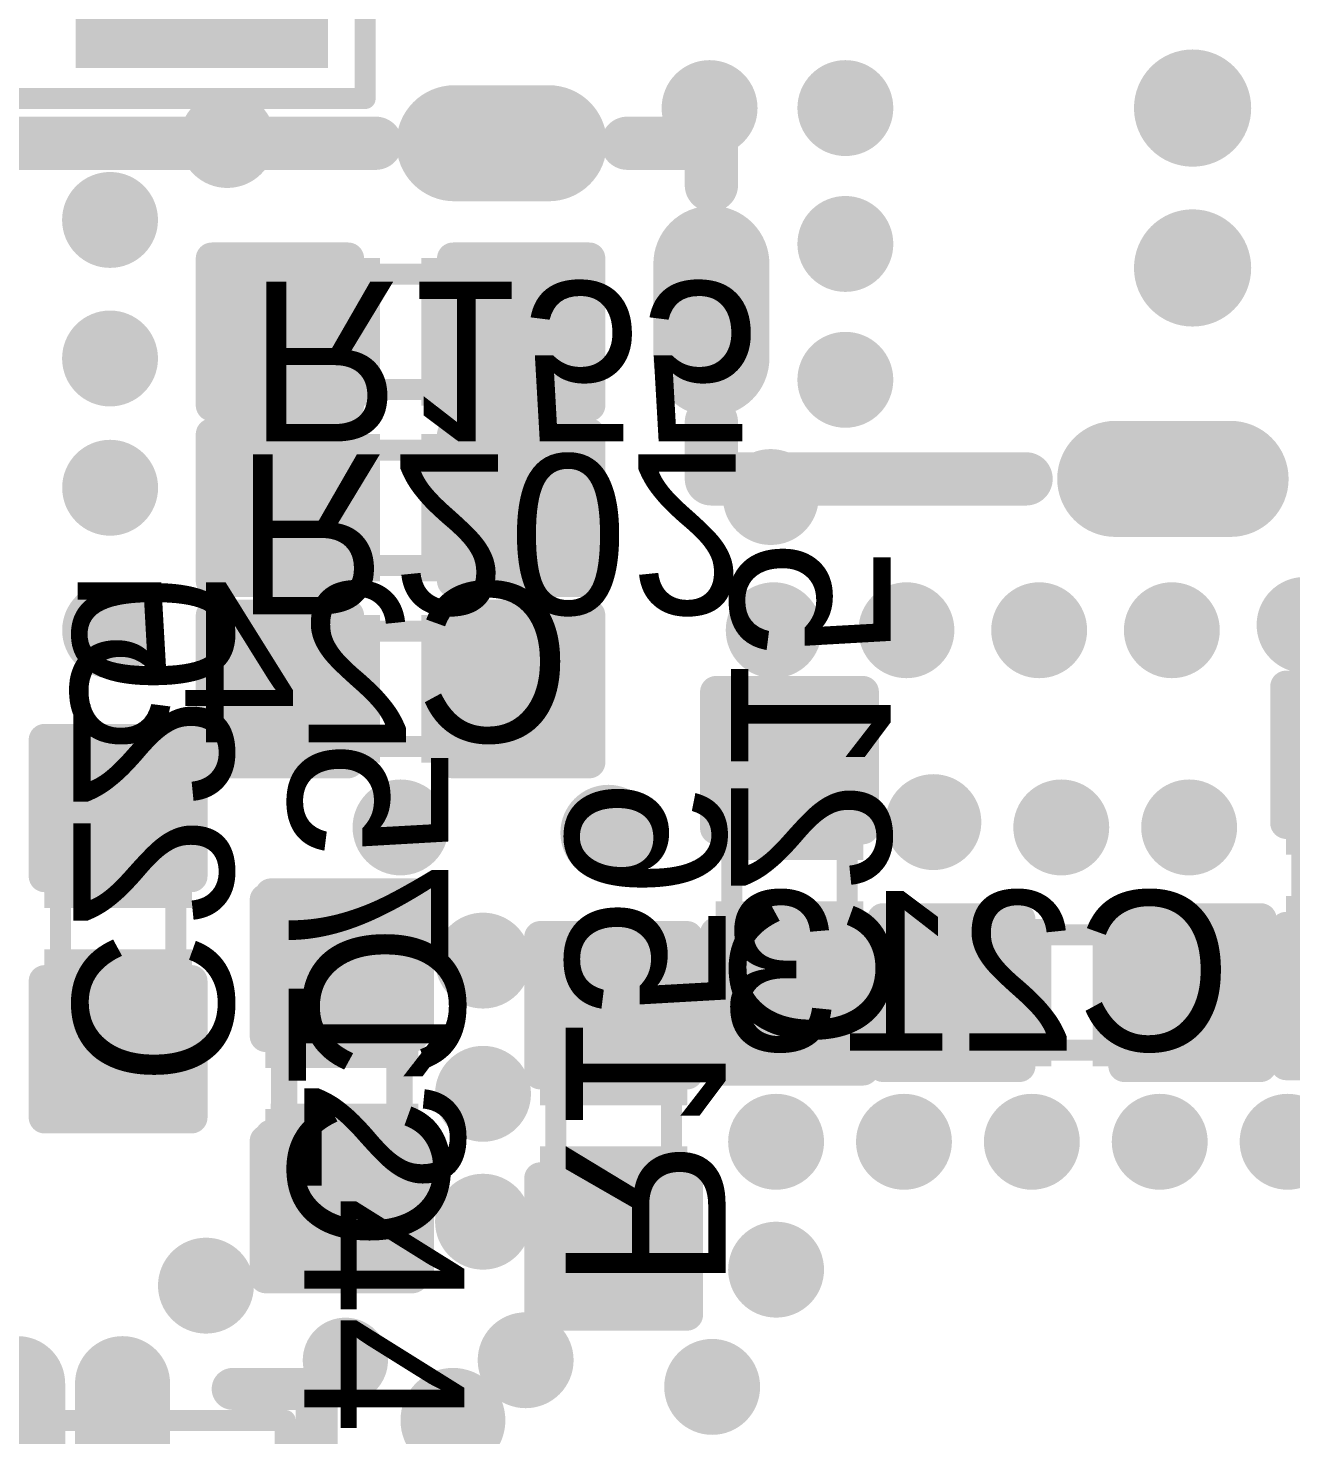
# Model space of a CAD drawing. Extents: x 722 to 1072, y 754 to 1061.
# Drawn here: x 802.51 to 808.53, y 1028.04 to 1034.75 of the extents above; entities that cross this region are included whole.
import ezdxf

# ---------------------------------------------------------------- set-up
doc = ezdxf.new("R2010")
doc.units = 0
doc.layers.get('0').update_dxf_attribs({"linetype": 'CONTINUOUS'})
for name, color, linetype in [('BOTTOMOVERLAY', 54, 'CONTINUOUS'), ('BOTTOMPASTE', 16, 'CONTINUOUS'), ('BOTTOMSOLDER', 6, 'CONTINUOUS'), ('MECHANICAL13', 56, 'CONTINUOUS'), ('MULTILAYER', 9, 'CONTINUOUS'), ('TOPOVERLAY', 2, 'CONTINUOUS'), ('TOPPASTE', 8, 'CONTINUOUS'), ('TOPSOLDER', 216, 'CONTINUOUS'), ('VIAHOLELAYER', 16, 'CONTINUOUS')]:
    doc.layers.add(name, color=color, linetype=linetype)

# ---------------------------------------------------------------- blocks, each defined once
blk = doc.blocks.new('C_0402_B_27')
at = {"layer": 'BOTTOMOVERLAY', "const_width": 0.1524}
for points in [[(-0.2501, 0.3501), (-0.9001, 0.3501)], [(-0.9001, 0.3501), (-0.9001, -0.3499)], [(0.8999, 0.3501), (0.2499, 0.3501)], [(0.8999, 0.3501), (0.8999, -0.3499)], [(-0.2501, -0.3499), (-0.9001, -0.3499)], [(0.8999, -0.3499), (0.2499, -0.3499)]]:
    blk.add_lwpolyline(points, dxfattribs=at)
at = {"layer": 'BOTTOMOVERLAY', "const_width": 0.0762}
for points in [[(-0.9382, 0.3501, 1), (-0.862, 0.3501, 1)], [(-0.9382, 0.3501, 1), (-0.862, 0.3501, 1)], [(-0.2882, 0.3501, 1), (-0.212, 0.3501, 1)], [(0.2118, 0.3501, 1), (0.288, 0.3501, 1)], [(0.8618, 0.3501, 1), (0.938, 0.3501, 1)], [(0.8618, 0.3501, 1), (0.938, 0.3501, 1)], [(-0.9382, -0.3499, 1), (-0.862, -0.3499, 1)], [(-0.9382, -0.3499, 1), (-0.862, -0.3499, 1)], [(-0.2882, -0.3499, 1), (-0.212, -0.3499, 1)], [(0.2118, -0.3499, 1), (0.288, -0.3499, 1)], [(0.8618, -0.3499, 1), (0.938, -0.3499, 1)], [(0.8618, -0.3499, 1), (0.938, -0.3499, 1)]]:
    blk.add_lwpolyline(points, format="xyb", close=True, dxfattribs=at)
at = {"layer": 'BOTTOMPASTE'}
for points in [[(-0.8, 0.25), (-0.8, -0.25), (-0.2, 0.25), (-0.2, -0.25)], [(0.2, 0.25), (0.2, -0.25), (0.8, 0.25), (0.8, -0.25)]]:
    blk.add_solid(points, dxfattribs=at)
at = {"layer": 'BOTTOMSOLDER'}
for points in [[(-0.9016, 0.3516), (-0.9016, -0.3516), (-0.0984, 0.3516), (-0.0984, -0.3516)], [(0.0984, 0.3516), (0.0984, -0.3516), (0.9016, 0.3516), (0.9016, -0.3516)]]:
    blk.add_solid(points, dxfattribs=at)
at = {"layer": 'MECHANICAL13', "const_width": 0.1}
for points in [[(0.525, 0.275), (-0.525, 0.275)], [(-0.525, 0.275), (-0.525, -0.275)], [(0.525, 0.275), (0.525, -0.275)], [(0.525, -0.275), (-0.525, -0.275)]]:
    blk.add_lwpolyline(points, dxfattribs=at)
at = {"layer": 'MECHANICAL13', "const_width": 0.05}
for points in [[(-0.55, 0.275, 1), (-0.5, 0.275, 1)], [(-0.55, 0.275, 1), (-0.5, 0.275, 1)], [(0.5, 0.275, 1), (0.55, 0.275, 1)], [(0.5, 0.275, 1), (0.55, 0.275, 1)], [(-0.55, -0.275, 1), (-0.5, -0.275, 1)], [(-0.55, -0.275, 1), (-0.5, -0.275, 1)], [(0.5, -0.275, 1), (0.55, -0.275, 1)], [(0.5, -0.275, 1), (0.55, -0.275, 1)]]:
    blk.add_lwpolyline(points, format="xyb", close=True, dxfattribs=at)
blk = doc.blocks.new('C_0402_28')
at = {"layer": 'MECHANICAL13', "const_width": 0.1}
for points in [[(0.525, 0.275), (-0.525, 0.275)], [(-0.525, -0.275), (-0.525, 0.275)], [(0.525, -0.275), (0.525, 0.275)], [(0.525, -0.275), (-0.525, -0.275)]]:
    blk.add_lwpolyline(points, dxfattribs=at)
at = {"layer": 'MECHANICAL13', "const_width": 0.05}
for points in [[(-0.55, 0.275, 1), (-0.5, 0.275, 1)], [(-0.55, 0.275, 1), (-0.5, 0.275, 1)], [(0.5, 0.275, 1), (0.55, 0.275, 1)], [(0.5, 0.275, 1), (0.55, 0.275, 1)], [(-0.55, -0.275, 1), (-0.5, -0.275, 1)], [(-0.55, -0.275, 1), (-0.5, -0.275, 1)], [(0.5, -0.275, 1), (0.55, -0.275, 1)], [(0.5, -0.275, 1), (0.55, -0.275, 1)]]:
    blk.add_lwpolyline(points, format="xyb", close=True, dxfattribs=at)
at = {"layer": 'TOPOVERLAY', "const_width": 0.1524}
for points in [[(-0.2501, 0.3499), (-0.9001, 0.3499)], [(-0.9001, -0.3501), (-0.9001, 0.3499)], [(0.8999, 0.3499), (0.2499, 0.3499)], [(0.8999, -0.3501), (0.8999, 0.3499)], [(-0.2501, -0.3501), (-0.9001, -0.3501)], [(0.8999, -0.3501), (0.2499, -0.3501)]]:
    blk.add_lwpolyline(points, dxfattribs=at)
at = {"layer": 'TOPOVERLAY', "const_width": 0.0762}
for points in [[(-0.9382, 0.3499, 1), (-0.862, 0.3499, 1)], [(-0.9382, 0.3499, 1), (-0.862, 0.3499, 1)], [(-0.2882, 0.3499, 1), (-0.212, 0.3499, 1)], [(0.2118, 0.3499, 1), (0.288, 0.3499, 1)], [(0.8618, 0.3499, 1), (0.938, 0.3499, 1)], [(0.8618, 0.3499, 1), (0.938, 0.3499, 1)], [(-0.9382, -0.3501, 1), (-0.862, -0.3501, 1)], [(-0.9382, -0.3501, 1), (-0.862, -0.3501, 1)], [(-0.2882, -0.3501, 1), (-0.212, -0.3501, 1)], [(0.2118, -0.3501, 1), (0.288, -0.3501, 1)], [(0.8618, -0.3501, 1), (0.938, -0.3501, 1)], [(0.8618, -0.3501, 1), (0.938, -0.3501, 1)]]:
    blk.add_lwpolyline(points, format="xyb", close=True, dxfattribs=at)
at = {"layer": 'TOPPASTE'}
for points in [[(-0.2, -0.25), (-0.2, 0.25), (-0.8, -0.25), (-0.8, 0.25)], [(0.8, -0.25), (0.8, 0.25), (0.2, -0.25), (0.2, 0.25)]]:
    blk.add_solid(points, dxfattribs=at)
at = {"layer": 'TOPSOLDER'}
for points in [[(-0.0984, -0.3516), (-0.0984, 0.3516), (-0.9016, -0.3516), (-0.9016, 0.3516)], [(0.9016, -0.3516), (0.9016, 0.3516), (0.0984, -0.3516), (0.0984, 0.3516)]]:
    blk.add_solid(points, dxfattribs=at)
blk = doc.blocks.new('R_0402_B_29')
at = {"layer": 'BOTTOMOVERLAY', "const_width": 0.1524}
for points in [[(-0.9001, 0.3501), (-0.9001, -0.3499)], [(-0.2501, 0.3501), (-0.9001, 0.3501)], [(0.8999, 0.3501), (0.2499, 0.3501)], [(0.8999, 0.3501), (0.8999, -0.3499)], [(-0.2501, -0.3499), (-0.9001, -0.3499)], [(0.8999, -0.3499), (0.2499, -0.3499)]]:
    blk.add_lwpolyline(points, dxfattribs=at)
at = {"layer": 'BOTTOMOVERLAY', "const_width": 0.0762}
for points in [[(-0.9382, 0.3501, 1), (-0.862, 0.3501, 1)], [(-0.9382, 0.3501, 1), (-0.862, 0.3501, 1)], [(-0.2882, 0.3501, 1), (-0.212, 0.3501, 1)], [(0.2118, 0.3501, 1), (0.288, 0.3501, 1)], [(0.8618, 0.3501, 1), (0.938, 0.3501, 1)], [(0.8618, 0.3501, 1), (0.938, 0.3501, 1)], [(-0.9382, -0.3499, 1), (-0.862, -0.3499, 1)], [(-0.9382, -0.3499, 1), (-0.862, -0.3499, 1)], [(-0.2882, -0.3499, 1), (-0.212, -0.3499, 1)], [(0.2118, -0.3499, 1), (0.288, -0.3499, 1)], [(0.8618, -0.3499, 1), (0.938, -0.3499, 1)], [(0.8618, -0.3499, 1), (0.938, -0.3499, 1)]]:
    blk.add_lwpolyline(points, format="xyb", close=True, dxfattribs=at)
at = {"layer": 'BOTTOMPASTE'}
for points in [[(-0.8, 0.25), (-0.8, -0.25), (-0.2, 0.25), (-0.2, -0.25)], [(0.2, 0.25), (0.2, -0.25), (0.8, 0.25), (0.8, -0.25)]]:
    blk.add_solid(points, dxfattribs=at)
at = {"layer": 'BOTTOMSOLDER'}
for points in [[(-0.9016, 0.3516), (-0.9016, -0.3516), (-0.0984, 0.3516), (-0.0984, -0.3516)], [(0.0984, 0.3516), (0.0984, -0.3516), (0.9016, 0.3516), (0.9016, -0.3516)]]:
    blk.add_solid(points, dxfattribs=at)
at = {"layer": 'MECHANICAL13', "const_width": 0.1}
for points in [[(-0.525, 0.275), (-0.525, -0.275)], [(0.525, 0.275), (-0.525, 0.275)], [(0.525, 0.275), (0.525, -0.275)], [(0.525, -0.275), (-0.525, -0.275)]]:
    blk.add_lwpolyline(points, dxfattribs=at)
at = {"layer": 'MECHANICAL13', "const_width": 0.05}
for points in [[(-0.55, 0.275, 1), (-0.5, 0.275, 1)], [(-0.55, 0.275, 1), (-0.5, 0.275, 1)], [(0.5, 0.275, 1), (0.55, 0.275, 1)], [(0.5, 0.275, 1), (0.55, 0.275, 1)], [(-0.55, -0.275, 1), (-0.5, -0.275, 1)], [(-0.55, -0.275, 1), (-0.5, -0.275, 1)], [(0.5, -0.275, 1), (0.55, -0.275, 1)], [(0.5, -0.275, 1), (0.55, -0.275, 1)]]:
    blk.add_lwpolyline(points, format="xyb", close=True, dxfattribs=at)
blk = doc.blocks.new('QFN32_B_42')
at = {"layer": 'BOTTOMOVERLAY', "const_width": 0.2}
for points in [[(-2.675, -2.275), (-2.675, -2.675)], [(-2.275, -2.675), (-2.675, -2.675)]]:
    blk.add_lwpolyline(points, dxfattribs=at)
at = {"layer": 'BOTTOMOVERLAY'}
for points, const_width in [([(-3.2, -2.525, 1), (-3.45, -2.525, 1)], 0.25), ([(-3.5125, -2.525, 1), (-3.3875, -2.525, 1)], 0.125), ([(-3.2625, -2.525, 1), (-3.1375, -2.525, 1)], 0.125), ([(-2.725, -2.675, 1), (-2.625, -2.675, 1)], 0.1), ([(-2.725, -2.675, 1), (-2.625, -2.675, 1)], 0.1), ([(-2.325, -2.675, 1), (-2.225, -2.675, 1)], 0.1)]:
    blk.add_lwpolyline(points, format="xyb", close=True, dxfattribs=dict(at, const_width=const_width))
at = {"layer": 'BOTTOMPASTE', "const_width": 0.25}
for points in [[(-1.75, -2.15), (-1.75, -2.7)], [(-1.25, -2.15), (-1.25, -2.7)]]:
    blk.add_lwpolyline(points, dxfattribs=at)
at = {"layer": 'BOTTOMPASTE', "const_width": 0.125}
for points in [[(-1.8125, -2.7, 1), (-1.6875, -2.7, 1)], [(-1.3125, -2.7, 1), (-1.1875, -2.7, 1)]]:
    blk.add_lwpolyline(points, format="xyb", close=True, dxfattribs=at)
at = {"layer": 'BOTTOMSOLDER', "const_width": 0.4532}
for points in [[(-1.75, -2.15), (-1.75, -2.7)], [(-1.25, -2.15), (-1.25, -2.7)]]:
    blk.add_lwpolyline(points, dxfattribs=at)
at = {"layer": 'BOTTOMSOLDER', "const_width": 0.2266}
for points in [[(-1.8633, -2.7, 1), (-1.6367, -2.7, 1)], [(-1.3633, -2.7, 1), (-1.1367, -2.7, 1)]]:
    blk.add_lwpolyline(points, format="xyb", close=True, dxfattribs=at)
at = {"layer": 'MECHANICAL13', "const_width": 0.1}
for points in [[(-2.525, 2.525), (-2.525, -2.525)], [(2.525, -2.525), (-2.525, -2.525)]]:
    blk.add_lwpolyline(points, dxfattribs=at)
at = {"layer": 'MECHANICAL13', "const_width": 0.05}
blk.add_lwpolyline([(-2.55, -2.525, 1), (-2.5, -2.525, 1)], format="xyb", close=True, dxfattribs=at)
blk.add_lwpolyline([(-2.55, -2.525, 1), (-2.5, -2.525, 1)], format="xyb", close=True, dxfattribs=at)
blk = doc.blocks.new('C_0402_B_58')
at = {"layer": 'BOTTOMOVERLAY', "const_width": 0.1524}
for points in [[(-0.9001, 0.3501), (-0.9001, -0.3499)], [(-0.9001, 0.3501), (-0.2501, 0.3501)], [(0.2499, 0.3501), (0.8999, 0.3501)], [(0.8999, 0.3501), (0.8999, -0.3499)], [(-0.9001, -0.3499), (-0.2501, -0.3499)], [(0.2499, -0.3499), (0.8999, -0.3499)]]:
    blk.add_lwpolyline(points, dxfattribs=at)
at = {"layer": 'BOTTOMOVERLAY', "const_width": 0.0762}
for points in [[(-0.9382, 0.3501, 1), (-0.862, 0.3501, 1)], [(-0.9382, 0.3501, 1), (-0.862, 0.3501, 1)], [(-0.2882, 0.3501, 1), (-0.212, 0.3501, 1)], [(0.2118, 0.3501, 1), (0.288, 0.3501, 1)], [(0.8618, 0.3501, 1), (0.938, 0.3501, 1)], [(0.8618, 0.3501, 1), (0.938, 0.3501, 1)], [(-0.9382, -0.3499, 1), (-0.862, -0.3499, 1)], [(-0.9382, -0.3499, 1), (-0.862, -0.3499, 1)], [(-0.2882, -0.3499, 1), (-0.212, -0.3499, 1)], [(0.2118, -0.3499, 1), (0.288, -0.3499, 1)], [(0.8618, -0.3499, 1), (0.938, -0.3499, 1)], [(0.8618, -0.3499, 1), (0.938, -0.3499, 1)]]:
    blk.add_lwpolyline(points, format="xyb", close=True, dxfattribs=at)
at = {"layer": 'BOTTOMPASTE'}
for points in [[(-0.8, 0.25), (-0.8, -0.25), (-0.2, 0.25), (-0.2, -0.25)], [(0.2, 0.25), (0.2, -0.25), (0.8, 0.25), (0.8, -0.25)]]:
    blk.add_solid(points, dxfattribs=at)
at = {"layer": 'BOTTOMSOLDER'}
for points in [[(-0.9016, 0.3516), (-0.9016, -0.3516), (-0.0984, 0.3516), (-0.0984, -0.3516)], [(0.0984, 0.3516), (0.0984, -0.3516), (0.9016, 0.3516), (0.9016, -0.3516)]]:
    blk.add_solid(points, dxfattribs=at)
at = {"layer": 'MECHANICAL13', "const_width": 0.1}
for points in [[(-0.525, 0.275), (-0.525, -0.275)], [(-0.525, 0.275), (0.525, 0.275)], [(0.525, 0.275), (0.525, -0.275)], [(-0.525, -0.275), (0.525, -0.275)]]:
    blk.add_lwpolyline(points, dxfattribs=at)
at = {"layer": 'MECHANICAL13', "const_width": 0.05}
for points in [[(-0.55, 0.275, 1), (-0.5, 0.275, 1)], [(-0.55, 0.275, 1), (-0.5, 0.275, 1)], [(0.5, 0.275, 1), (0.55, 0.275, 1)], [(0.5, 0.275, 1), (0.55, 0.275, 1)], [(-0.55, -0.275, 1), (-0.5, -0.275, 1)], [(-0.55, -0.275, 1), (-0.5, -0.275, 1)], [(0.5, -0.275, 1), (0.55, -0.275, 1)], [(0.5, -0.275, 1), (0.55, -0.275, 1)]]:
    blk.add_lwpolyline(points, format="xyb", close=True, dxfattribs=at)
blk = doc.blocks.new('C_0402_B_59')
at = {"layer": 'BOTTOMOVERLAY', "const_width": 0.1524}
for points in [[(-0.9001, 0.3501), (-0.9001, -0.3499)], [(-0.9001, 0.3501), (-0.2501, 0.3501)], [(0.2499, 0.3501), (0.8999, 0.3501)], [(0.8999, 0.3501), (0.8999, -0.3499)], [(-0.9001, -0.3499), (-0.2501, -0.3499)], [(0.2499, -0.3499), (0.8999, -0.3499)]]:
    blk.add_lwpolyline(points, dxfattribs=at)
at = {"layer": 'BOTTOMOVERLAY', "const_width": 0.0762}
for points in [[(-0.9382, 0.3501, 1), (-0.862, 0.3501, 1)], [(-0.9382, 0.3501, 1), (-0.862, 0.3501, 1)], [(-0.2882, 0.3501, 1), (-0.212, 0.3501, 1)], [(0.2118, 0.3501, 1), (0.288, 0.3501, 1)], [(0.8618, 0.3501, 1), (0.938, 0.3501, 1)], [(0.8618, 0.3501, 1), (0.938, 0.3501, 1)], [(-0.9382, -0.3499, 1), (-0.862, -0.3499, 1)], [(-0.9382, -0.3499, 1), (-0.862, -0.3499, 1)], [(-0.2882, -0.3499, 1), (-0.212, -0.3499, 1)], [(0.2118, -0.3499, 1), (0.288, -0.3499, 1)], [(0.8618, -0.3499, 1), (0.938, -0.3499, 1)], [(0.8618, -0.3499, 1), (0.938, -0.3499, 1)]]:
    blk.add_lwpolyline(points, format="xyb", close=True, dxfattribs=at)
at = {"layer": 'BOTTOMPASTE'}
for points in [[(-0.8, 0.25), (-0.8, -0.25), (-0.2, 0.25), (-0.2, -0.25)], [(0.2, 0.25), (0.2, -0.25), (0.8, 0.25), (0.8, -0.25)]]:
    blk.add_solid(points, dxfattribs=at)
at = {"layer": 'BOTTOMSOLDER'}
for points in [[(-0.9016, 0.3516), (-0.9016, -0.3516), (-0.0984, 0.3516), (-0.0984, -0.3516)], [(0.0984, 0.3516), (0.0984, -0.3516), (0.9016, 0.3516), (0.9016, -0.3516)]]:
    blk.add_solid(points, dxfattribs=at)
at = {"layer": 'MECHANICAL13', "const_width": 0.1}
for points in [[(-0.525, 0.275), (-0.525, -0.275)], [(-0.525, 0.275), (0.525, 0.275)], [(0.525, 0.275), (0.525, -0.275)], [(-0.525, -0.275), (0.525, -0.275)]]:
    blk.add_lwpolyline(points, dxfattribs=at)
at = {"layer": 'MECHANICAL13', "const_width": 0.05}
for points in [[(-0.55, 0.275, 1), (-0.5, 0.275, 1)], [(-0.55, 0.275, 1), (-0.5, 0.275, 1)], [(0.5, 0.275, 1), (0.55, 0.275, 1)], [(0.5, 0.275, 1), (0.55, 0.275, 1)], [(-0.55, -0.275, 1), (-0.5, -0.275, 1)], [(-0.55, -0.275, 1), (-0.5, -0.275, 1)], [(0.5, -0.275, 1), (0.55, -0.275, 1)], [(0.5, -0.275, 1), (0.55, -0.275, 1)]]:
    blk.add_lwpolyline(points, format="xyb", close=True, dxfattribs=at)
blk = doc.blocks.new('C_0402_B_60')
at = {"layer": 'BOTTOMOVERLAY', "const_width": 0.1524}
for points in [[(-0.9001, 0.3501), (-0.9001, -0.3499)], [(-0.9001, 0.3501), (-0.2501, 0.3501)], [(0.2499, 0.3501), (0.8999, 0.3501)], [(0.8999, 0.3501), (0.8999, -0.3499)], [(-0.9001, -0.3499), (-0.2501, -0.3499)], [(0.2499, -0.3499), (0.8999, -0.3499)]]:
    blk.add_lwpolyline(points, dxfattribs=at)
at = {"layer": 'BOTTOMOVERLAY', "const_width": 0.0762}
for points in [[(-0.9382, 0.3501, 1), (-0.862, 0.3501, 1)], [(-0.9382, 0.3501, 1), (-0.862, 0.3501, 1)], [(-0.2882, 0.3501, 1), (-0.212, 0.3501, 1)], [(0.2118, 0.3501, 1), (0.288, 0.3501, 1)], [(0.8618, 0.3501, 1), (0.938, 0.3501, 1)], [(0.8618, 0.3501, 1), (0.938, 0.3501, 1)], [(-0.9382, -0.3499, 1), (-0.862, -0.3499, 1)], [(-0.9382, -0.3499, 1), (-0.862, -0.3499, 1)], [(-0.2882, -0.3499, 1), (-0.212, -0.3499, 1)], [(0.2118, -0.3499, 1), (0.288, -0.3499, 1)], [(0.8618, -0.3499, 1), (0.938, -0.3499, 1)], [(0.8618, -0.3499, 1), (0.938, -0.3499, 1)]]:
    blk.add_lwpolyline(points, format="xyb", close=True, dxfattribs=at)
at = {"layer": 'BOTTOMPASTE'}
for points in [[(-0.8, 0.25), (-0.8, -0.25), (-0.2, 0.25), (-0.2, -0.25)], [(0.2, 0.25), (0.2, -0.25), (0.8, 0.25), (0.8, -0.25)]]:
    blk.add_solid(points, dxfattribs=at)
at = {"layer": 'BOTTOMSOLDER'}
for points in [[(-0.9016, 0.3516), (-0.9016, -0.3516), (-0.0984, 0.3516), (-0.0984, -0.3516)], [(0.0984, 0.3516), (0.0984, -0.3516), (0.9016, 0.3516), (0.9016, -0.3516)]]:
    blk.add_solid(points, dxfattribs=at)
at = {"layer": 'MECHANICAL13', "const_width": 0.1}
for points in [[(-0.525, 0.275), (-0.525, -0.275)], [(-0.525, 0.275), (0.525, 0.275)], [(0.525, 0.275), (0.525, -0.275)], [(-0.525, -0.275), (0.525, -0.275)]]:
    blk.add_lwpolyline(points, dxfattribs=at)
at = {"layer": 'MECHANICAL13', "const_width": 0.05}
for points in [[(-0.55, 0.275, 1), (-0.5, 0.275, 1)], [(-0.55, 0.275, 1), (-0.5, 0.275, 1)], [(0.5, 0.275, 1), (0.55, 0.275, 1)], [(0.5, 0.275, 1), (0.55, 0.275, 1)], [(-0.55, -0.275, 1), (-0.5, -0.275, 1)], [(-0.55, -0.275, 1), (-0.5, -0.275, 1)], [(0.5, -0.275, 1), (0.55, -0.275, 1)], [(0.5, -0.275, 1), (0.55, -0.275, 1)]]:
    blk.add_lwpolyline(points, format="xyb", close=True, dxfattribs=at)
blk = doc.blocks.new('C0402_B_61')
at = {"layer": 'BOTTOMOVERLAY', "const_width": 0.1524}
for points in [[(-0.9001, 0.3501), (-0.2501, 0.3501)], [(-0.9001, -0.3499), (-0.9001, 0.3501)], [(0.2499, 0.3501), (0.8999, 0.3501)], [(0.8999, -0.3499), (0.8999, 0.3501)], [(-0.9001, -0.3499), (-0.2501, -0.3499)], [(0.2499, -0.3499), (0.8999, -0.3499)]]:
    blk.add_lwpolyline(points, dxfattribs=at)
at = {"layer": 'BOTTOMOVERLAY', "const_width": 0.0762}
for points in [[(-0.9382, 0.3501, 1), (-0.862, 0.3501, 1)], [(-0.9382, 0.3501, 1), (-0.862, 0.3501, 1)], [(-0.2882, 0.3501, 1), (-0.212, 0.3501, 1)], [(0.2118, 0.3501, 1), (0.288, 0.3501, 1)], [(0.8618, 0.3501, 1), (0.938, 0.3501, 1)], [(0.8618, 0.3501, 1), (0.938, 0.3501, 1)], [(-0.9382, -0.3499, 1), (-0.862, -0.3499, 1)], [(-0.9382, -0.3499, 1), (-0.862, -0.3499, 1)], [(-0.2882, -0.3499, 1), (-0.212, -0.3499, 1)], [(0.2118, -0.3499, 1), (0.288, -0.3499, 1)], [(0.8618, -0.3499, 1), (0.938, -0.3499, 1)], [(0.8618, -0.3499, 1), (0.938, -0.3499, 1)]]:
    blk.add_lwpolyline(points, format="xyb", close=True, dxfattribs=at)
at = {"layer": 'BOTTOMPASTE'}
for points in [[(-0.8, 0.25), (-0.8, -0.25), (-0.2, 0.25), (-0.2, -0.25)], [(0.2, 0.25), (0.2, -0.25), (0.8, 0.25), (0.8, -0.25)]]:
    blk.add_solid(points, dxfattribs=at)
at = {"layer": 'BOTTOMSOLDER'}
for points in [[(-0.9016, 0.3516), (-0.9016, -0.3516), (-0.0984, 0.3516), (-0.0984, -0.3516)], [(0.0984, 0.3516), (0.0984, -0.3516), (0.9016, 0.3516), (0.9016, -0.3516)]]:
    blk.add_solid(points, dxfattribs=at)
at = {"layer": 'MECHANICAL13', "const_width": 0.1}
for points in [[(-0.525, 0.275), (0.525, 0.275)], [(-0.525, -0.275), (-0.525, 0.275)], [(0.525, -0.275), (0.525, 0.275)], [(-0.525, -0.275), (0.525, -0.275)]]:
    blk.add_lwpolyline(points, dxfattribs=at)
at = {"layer": 'MECHANICAL13', "const_width": 0.05}
for points in [[(-0.55, 0.275, 1), (-0.5, 0.275, 1)], [(-0.55, 0.275, 1), (-0.5, 0.275, 1)], [(0.5, 0.275, 1), (0.55, 0.275, 1)], [(0.5, 0.275, 1), (0.55, 0.275, 1)], [(-0.55, -0.275, 1), (-0.5, -0.275, 1)], [(-0.55, -0.275, 1), (-0.5, -0.275, 1)], [(0.5, -0.275, 1), (0.55, -0.275, 1)], [(0.5, -0.275, 1), (0.55, -0.275, 1)]]:
    blk.add_lwpolyline(points, format="xyb", close=True, dxfattribs=at)
blk = doc.blocks.new('C_0402_B_118')
at = {"layer": 'BOTTOMOVERLAY', "const_width": 0.1524}
for points in [[(-0.9001, 0.3501), (-0.2501, 0.3501)], [(-0.9001, 0.3501), (-0.9001, -0.3499)], [(0.2499, 0.3501), (0.8999, 0.3501)], [(0.8999, 0.3501), (0.8999, -0.3499)], [(-0.9001, -0.3499), (-0.2501, -0.3499)], [(0.2499, -0.3499), (0.8999, -0.3499)]]:
    blk.add_lwpolyline(points, dxfattribs=at)
at = {"layer": 'BOTTOMOVERLAY', "const_width": 0.0762}
for points in [[(-0.9382, 0.3501, 1), (-0.862, 0.3501, 1)], [(-0.9382, 0.3501, 1), (-0.862, 0.3501, 1)], [(-0.2882, 0.3501, 1), (-0.212, 0.3501, 1)], [(0.2118, 0.3501, 1), (0.288, 0.3501, 1)], [(0.8618, 0.3501, 1), (0.938, 0.3501, 1)], [(0.8618, 0.3501, 1), (0.938, 0.3501, 1)], [(-0.9382, -0.3499, 1), (-0.862, -0.3499, 1)], [(-0.9382, -0.3499, 1), (-0.862, -0.3499, 1)], [(-0.2882, -0.3499, 1), (-0.212, -0.3499, 1)], [(0.2118, -0.3499, 1), (0.288, -0.3499, 1)], [(0.8618, -0.3499, 1), (0.938, -0.3499, 1)], [(0.8618, -0.3499, 1), (0.938, -0.3499, 1)]]:
    blk.add_lwpolyline(points, format="xyb", close=True, dxfattribs=at)
at = {"layer": 'BOTTOMPASTE'}
for points in [[(-0.8, 0.25), (-0.8, -0.25), (-0.2, 0.25), (-0.2, -0.25)], [(0.2, 0.25), (0.2, -0.25), (0.8, 0.25), (0.8, -0.25)]]:
    blk.add_solid(points, dxfattribs=at)
at = {"layer": 'BOTTOMSOLDER'}
for points in [[(-0.9016, 0.3516), (-0.9016, -0.3516), (-0.0984, 0.3516), (-0.0984, -0.3516)], [(0.0984, 0.3516), (0.0984, -0.3516), (0.9016, 0.3516), (0.9016, -0.3516)]]:
    blk.add_solid(points, dxfattribs=at)
at = {"layer": 'MECHANICAL13', "const_width": 0.1}
for points in [[(-0.525, 0.275), (0.525, 0.275)], [(-0.525, 0.275), (-0.525, -0.275)], [(0.525, 0.275), (0.525, -0.275)], [(-0.525, -0.275), (0.525, -0.275)]]:
    blk.add_lwpolyline(points, dxfattribs=at)
at = {"layer": 'MECHANICAL13', "const_width": 0.05}
for points in [[(-0.55, 0.275, 1), (-0.5, 0.275, 1)], [(-0.55, 0.275, 1), (-0.5, 0.275, 1)], [(0.5, 0.275, 1), (0.55, 0.275, 1)], [(0.5, 0.275, 1), (0.55, 0.275, 1)], [(-0.55, -0.275, 1), (-0.5, -0.275, 1)], [(-0.55, -0.275, 1), (-0.5, -0.275, 1)], [(0.5, -0.275, 1), (0.55, -0.275, 1)], [(0.5, -0.275, 1), (0.55, -0.275, 1)]]:
    blk.add_lwpolyline(points, format="xyb", close=True, dxfattribs=at)
blk = doc.blocks.new('503480_0500_209')
at = {"layer": 'TOPOVERLAY'}
for points, const_width in [([(-2.104, 2.187), (-2.104, -2.187)], 0.1), ([(1.96, 2.187), (-2.104, 2.187)], 0.1), ([(1.96, 2.187), (1.96, -2.187)], 0.1), ([(2.468, 1.088), (2.087, 1.088)], 0.254), ([(1.96, -2.187), (-2.104, -2.187)], 0.1)]:
    blk.add_lwpolyline(points, dxfattribs=dict(at, const_width=const_width))
for points, const_width in [([(-2.129, 2.187, 1), (-2.079, 2.187, 1)], 0.05), ([(-2.129, 2.187, 1), (-2.079, 2.187, 1)], 0.05), ([(1.935, 2.187, 1), (1.985, 2.187, 1)], 0.05), ([(1.935, 2.187, 1), (1.985, 2.187, 1)], 0.05), ([(2.0235, 1.088, 1), (2.1505, 1.088, 1)], 0.127), ([(2.4045, 1.088, 1), (2.5315, 1.088, 1)], 0.127), ([(-2.129, -2.187, 1), (-2.079, -2.187, 1)], 0.05), ([(-2.129, -2.187, 1), (-2.079, -2.187, 1)], 0.05), ([(1.935, -2.187, 1), (1.985, -2.187, 1)], 0.05), ([(1.935, -2.187, 1), (1.985, -2.187, 1)], 0.05)]:
    blk.add_lwpolyline(points, format="xyb", close=True, dxfattribs=dict(at, const_width=const_width))
at = {"layer": 'TOPPASTE'}
for points in [[(-1.825, 1.64), (-0.825, 1.64), (-1.825, 1.94), (-0.825, 1.94)], [(0.975, 0.85), (1.675, 0.85), (0.975, 1.15), (1.675, 1.15)], [(0.975, 0.35), (1.675, 0.35), (0.975, 0.65), (1.675, 0.65)], [(0.975, -0.15), (1.675, -0.15), (0.975, 0.15), (1.675, 0.15)], [(0.975, -0.65), (1.675, -0.65), (0.975, -0.35), (1.675, -0.35)], [(0.975, -1.15), (1.675, -1.15), (0.975, -0.85), (1.675, -0.85)], [(-1.825, -1.94), (-0.825, -1.94), (-1.825, -1.64), (-0.825, -1.64)]]:
    blk.add_solid(points, dxfattribs=at)
at = {"layer": 'TOPSOLDER'}
for points in [[(-1.9266, 1.5384), (-0.7234, 1.5384), (-1.9266, 2.0416), (-0.7234, 2.0416)], [(0.8734, 0.7484), (1.7766, 0.7484), (0.8734, 1.2516), (1.7766, 1.2516)], [(0.8734, 0.2484), (1.7766, 0.2484), (0.8734, 0.7516), (1.7766, 0.7516)], [(0.8734, -0.2516), (1.7766, -0.2516), (0.8734, 0.2516), (1.7766, 0.2516)], [(0.8734, -0.7516), (1.7766, -0.7516), (0.8734, -0.2484), (1.7766, -0.2484)], [(0.8734, -1.2516), (1.7766, -1.2516), (0.8734, -0.7484), (1.7766, -0.7484)], [(-1.9266, -2.0416), (-0.7234, -2.0416), (-1.9266, -1.5384), (-0.7234, -1.5384)]]:
    blk.add_solid(points, dxfattribs=at)
blk = doc.blocks.new('R_0402_B_224')
at = {"layer": 'BOTTOMOVERLAY', "const_width": 0.1524}
for points in [[(-0.2501, 0.3501), (-0.9001, 0.3501)], [(-0.9001, 0.3501), (-0.9001, -0.3499)], [(0.8999, 0.3501), (0.2499, 0.3501)], [(0.8999, 0.3501), (0.8999, -0.3499)], [(-0.2501, -0.3499), (-0.9001, -0.3499)], [(0.8999, -0.3499), (0.2499, -0.3499)]]:
    blk.add_lwpolyline(points, dxfattribs=at)
at = {"layer": 'BOTTOMOVERLAY', "const_width": 0.0762}
for points in [[(-0.9382, 0.3501, 1), (-0.862, 0.3501, 1)], [(-0.9382, 0.3501, 1), (-0.862, 0.3501, 1)], [(-0.2882, 0.3501, 1), (-0.212, 0.3501, 1)], [(0.2118, 0.3501, 1), (0.288, 0.3501, 1)], [(0.8618, 0.3501, 1), (0.938, 0.3501, 1)], [(0.8618, 0.3501, 1), (0.938, 0.3501, 1)], [(-0.9382, -0.3499, 1), (-0.862, -0.3499, 1)], [(-0.9382, -0.3499, 1), (-0.862, -0.3499, 1)], [(-0.2882, -0.3499, 1), (-0.212, -0.3499, 1)], [(0.2118, -0.3499, 1), (0.288, -0.3499, 1)], [(0.8618, -0.3499, 1), (0.938, -0.3499, 1)], [(0.8618, -0.3499, 1), (0.938, -0.3499, 1)]]:
    blk.add_lwpolyline(points, format="xyb", close=True, dxfattribs=at)
at = {"layer": 'BOTTOMPASTE'}
for points in [[(-0.8, 0.25), (-0.8, -0.25), (-0.2, 0.25), (-0.2, -0.25)], [(0.2, 0.25), (0.2, -0.25), (0.8, 0.25), (0.8, -0.25)]]:
    blk.add_solid(points, dxfattribs=at)
at = {"layer": 'BOTTOMSOLDER'}
for points in [[(-0.9016, 0.3516), (-0.9016, -0.3516), (-0.0984, 0.3516), (-0.0984, -0.3516)], [(0.0984, 0.3516), (0.0984, -0.3516), (0.9016, 0.3516), (0.9016, -0.3516)]]:
    blk.add_solid(points, dxfattribs=at)
at = {"layer": 'MECHANICAL13', "const_width": 0.1}
for points in [[(0.525, 0.275), (-0.525, 0.275)], [(-0.525, 0.275), (-0.525, -0.275)], [(0.525, 0.275), (0.525, -0.275)], [(0.525, -0.275), (-0.525, -0.275)]]:
    blk.add_lwpolyline(points, dxfattribs=at)
at = {"layer": 'MECHANICAL13', "const_width": 0.05}
for points in [[(-0.55, 0.275, 1), (-0.5, 0.275, 1)], [(-0.55, 0.275, 1), (-0.5, 0.275, 1)], [(0.5, 0.275, 1), (0.55, 0.275, 1)], [(0.5, 0.275, 1), (0.55, 0.275, 1)], [(-0.55, -0.275, 1), (-0.5, -0.275, 1)], [(-0.55, -0.275, 1), (-0.5, -0.275, 1)], [(0.5, -0.275, 1), (0.55, -0.275, 1)], [(0.5, -0.275, 1), (0.55, -0.275, 1)]]:
    blk.add_lwpolyline(points, format="xyb", close=True, dxfattribs=at)
blk = doc.blocks.new('R_0402_B_225')
at = {"layer": 'BOTTOMOVERLAY', "const_width": 0.1524}
for points in [[(-0.9001, 0.3501), (-0.9001, -0.3499)], [(-0.9001, 0.3501), (-0.2501, 0.3501)], [(0.2499, 0.3501), (0.8999, 0.3501)], [(0.8999, 0.3501), (0.8999, -0.3499)], [(-0.9001, -0.3499), (-0.2501, -0.3499)], [(0.2499, -0.3499), (0.8999, -0.3499)]]:
    blk.add_lwpolyline(points, dxfattribs=at)
at = {"layer": 'BOTTOMOVERLAY', "const_width": 0.0762}
for points in [[(-0.9382, 0.3501, 1), (-0.862, 0.3501, 1)], [(-0.9382, 0.3501, 1), (-0.862, 0.3501, 1)], [(-0.2882, 0.3501, 1), (-0.212, 0.3501, 1)], [(0.2118, 0.3501, 1), (0.288, 0.3501, 1)], [(0.8618, 0.3501, 1), (0.938, 0.3501, 1)], [(0.8618, 0.3501, 1), (0.938, 0.3501, 1)], [(-0.9382, -0.3499, 1), (-0.862, -0.3499, 1)], [(-0.9382, -0.3499, 1), (-0.862, -0.3499, 1)], [(-0.2882, -0.3499, 1), (-0.212, -0.3499, 1)], [(0.2118, -0.3499, 1), (0.288, -0.3499, 1)], [(0.8618, -0.3499, 1), (0.938, -0.3499, 1)], [(0.8618, -0.3499, 1), (0.938, -0.3499, 1)]]:
    blk.add_lwpolyline(points, format="xyb", close=True, dxfattribs=at)
at = {"layer": 'BOTTOMPASTE'}
for points in [[(-0.8, 0.25), (-0.8, -0.25), (-0.2, 0.25), (-0.2, -0.25)], [(0.2, 0.25), (0.2, -0.25), (0.8, 0.25), (0.8, -0.25)]]:
    blk.add_solid(points, dxfattribs=at)
at = {"layer": 'BOTTOMSOLDER'}
for points in [[(-0.9016, 0.3516), (-0.9016, -0.3516), (-0.0984, 0.3516), (-0.0984, -0.3516)], [(0.0984, 0.3516), (0.0984, -0.3516), (0.9016, 0.3516), (0.9016, -0.3516)]]:
    blk.add_solid(points, dxfattribs=at)
at = {"layer": 'MECHANICAL13', "const_width": 0.1}
for points in [[(-0.525, 0.275), (-0.525, -0.275)], [(-0.525, 0.275), (0.525, 0.275)], [(0.525, 0.275), (0.525, -0.275)], [(-0.525, -0.275), (0.525, -0.275)]]:
    blk.add_lwpolyline(points, dxfattribs=at)
at = {"layer": 'MECHANICAL13', "const_width": 0.05}
for points in [[(-0.55, 0.275, 1), (-0.5, 0.275, 1)], [(-0.55, 0.275, 1), (-0.5, 0.275, 1)], [(0.5, 0.275, 1), (0.55, 0.275, 1)], [(0.5, 0.275, 1), (0.55, 0.275, 1)], [(-0.55, -0.275, 1), (-0.5, -0.275, 1)], [(-0.55, -0.275, 1), (-0.5, -0.275, 1)], [(0.5, -0.275, 1), (0.55, -0.275, 1)], [(0.5, -0.275, 1), (0.55, -0.275, 1)]]:
    blk.add_lwpolyline(points, format="xyb", close=True, dxfattribs=at)

msp = doc.modelspace()

# ---------------------------------------------------------------- linework, layer by layer
at = {"layer": 'BOTTOMOVERLAY', "const_width": 0.254}
for points in [[(799.9627, 1034.1986), (804.1627, 1034.1986)], [(805.3627, 1034.1986), (805.7627, 1034.1986)], [(805.7627, 1033.9986), (805.7627, 1034.1986)], [(805.7627, 1032.5986), (805.7627, 1032.8686)], [(805.7627, 1032.5986), (807.2627, 1032.5986)]]:
    msp.add_lwpolyline(points, dxfattribs=at)
at = {"layer": 'BOTTOMOVERLAY', "const_width": 0.127}
for points in [[(804.0992, 1034.1986, 1), (804.2262, 1034.1986, 1)], [(805.2992, 1034.1986, 1), (805.4262, 1034.1986, 1)], [(805.6992, 1034.1986, 1), (805.8262, 1034.1986, 1)], [(805.6992, 1034.1986, 1), (805.8262, 1034.1986, 1)], [(805.6992, 1033.9986, 1), (805.8262, 1033.9986, 1)], [(805.6992, 1032.8686, 1), (805.8262, 1032.8686, 1)], [(805.6992, 1032.5986, 1), (805.8262, 1032.5986, 1)], [(805.6992, 1032.5986, 1), (805.8262, 1032.5986, 1)], [(807.1992, 1032.5986, 1), (807.3262, 1032.5986, 1)]]:
    msp.add_lwpolyline(points, format="xyb", close=True, dxfattribs=at)
at = {"layer": 'BOTTOMPASTE', "const_width": 0.35}
for points in [[(804.9877, 1034.1986), (804.5377, 1034.1986)], [(805.7627, 1033.1736), (805.7627, 1033.6236)], [(807.6877, 1032.5986), (808.2377, 1032.5986)]]:
    msp.add_lwpolyline(points, dxfattribs=at)
at = {"layer": 'BOTTOMPASTE', "const_width": 0.175}
for points in [[(804.4502, 1034.1986, 1), (804.6252, 1034.1986, 1)], [(804.9002, 1034.1986, 1), (805.0752, 1034.1986, 1)], [(805.6752, 1033.6236, 1), (805.8502, 1033.6236, 1)], [(805.6752, 1033.1736, 1), (805.8502, 1033.1736, 1)], [(807.6002, 1032.5986, 1), (807.7752, 1032.5986, 1)], [(808.1502, 1032.5986, 1), (808.3252, 1032.5986, 1)]]:
    msp.add_lwpolyline(points, format="xyb", close=True, dxfattribs=at)
at = {"layer": 'BOTTOMSOLDER', "const_width": 0.5532}
for points in [[(804.9877, 1034.1986), (804.5377, 1034.1986)], [(805.7627, 1033.1736), (805.7627, 1033.6236)], [(807.6877, 1032.5986), (808.2377, 1032.5986)]]:
    msp.add_lwpolyline(points, dxfattribs=at)
at = {"layer": 'BOTTOMSOLDER', "const_width": 0.2766}
for points in [[(804.3994, 1034.1986, 1), (804.676, 1034.1986, 1)], [(804.8494, 1034.1986, 1), (805.126, 1034.1986, 1)], [(805.6244, 1033.6236, 1), (805.901, 1033.6236, 1)], [(805.6244, 1033.1736, 1), (805.901, 1033.1736, 1)], [(807.5494, 1032.5986, 1), (807.826, 1032.5986, 1)], [(808.0994, 1032.5986, 1), (808.376, 1032.5986, 1)]]:
    msp.add_lwpolyline(points, format="xyb", close=True, dxfattribs=at)
at = {"layer": 'MULTILAYER'}
for points, const_width in [([(807.9168, 1034.3662, 1), (808.1962, 1034.3662, 1)], 0.2794), ([(805.6398, 1034.3662, 1), (805.8684, 1034.3662, 1)], 0.2286), ([(806.287, 1034.3662, 1), (806.5156, 1034.3662, 1)], 0.2286), ([(803.3406, 1034.214, 1), (803.5692, 1034.214, 1)], 0.2286), ([(802.7818, 1033.833, 1), (803.0104, 1033.833, 1)], 0.2286), ([(806.287, 1033.7186, 1), (806.5156, 1033.7186, 1)], 0.2286), ([(807.9168, 1033.6042, 1), (808.1962, 1033.6042, 1)], 0.2794), ([(802.7818, 1033.1726, 1), (803.0104, 1033.1726, 1)], 0.2286), ([(806.287, 1033.071, 1), (806.5156, 1033.071, 1)], 0.2286), ([(802.7822, 1032.5564, 1), (803.0108, 1032.5564, 1)], 0.2286), ([(805.9314, 1032.5122, 1), (806.16, 1032.5122, 1)], 0.2286), ([(808.4761, 1031.9026, 1), (808.7047, 1031.9026, 1)], 0.2286), ([(802.7822, 1031.8772, 1), (803.0108, 1031.8772, 1)], 0.2286), ([(805.9455, 1031.8772, 1), (806.1741, 1031.8772, 1)], 0.2286), ([(806.5781, 1031.8772, 1), (806.8067, 1031.8772, 1)], 0.2286), ([(807.2108, 1031.8772, 1), (807.4394, 1031.8772, 1)], 0.2286), ([(807.8434, 1031.8772, 1), (808.072, 1031.8772, 1)], 0.2286), ([(806.7066, 1030.9626, 1), (806.9352, 1030.9626, 1)], 0.2286), ([(804.1666, 1030.9372, 1), (804.3952, 1030.9372, 1)], 0.2286), ([(805.1572, 1030.9118, 1), (805.3858, 1030.9118, 1)], 0.2286), ([(807.3162, 1030.9372, 1), (807.5448, 1030.9372, 1)], 0.2286), ([(807.9258, 1030.9372, 1), (808.1544, 1030.9372, 1)], 0.2286), ([(804.5598, 1030.3024, 1), (804.7884, 1030.3024, 1)], 0.2286), ([(804.5598, 1029.6674, 1), (804.7884, 1029.6674, 1)], 0.2286), ([(805.9568, 1029.4388, 1), (806.1854, 1029.4388, 1)], 0.2286), ([(806.5664, 1029.4388, 1), (806.795, 1029.4388, 1)], 0.2286), ([(807.176, 1029.4388, 1), (807.4046, 1029.4388, 1)], 0.2286), ([(807.7856, 1029.4388, 1), (808.0142, 1029.4388, 1)], 0.2286), ([(808.3952, 1029.4388, 1), (808.6238, 1029.4388, 1)], 0.2286), ([(804.5598, 1029.0578, 1), (804.7884, 1029.0578, 1)], 0.2286), ([(805.9568, 1028.8292, 1), (806.1854, 1028.8292, 1)], 0.2286), ([(803.239, 1028.753, 1), (803.4676, 1028.753, 1)], 0.2286), ([(803.9163, 1028.3972, 1), (804.1195, 1028.3972, 1)], 0.2032), ([(804.763, 1028.3974, 1), (804.9916, 1028.3974, 1)], 0.2286), ([(805.652, 1028.2704, 1), (805.8806, 1028.2704, 1)], 0.2286)]:
    msp.add_lwpolyline(points, format="xyb", close=True, dxfattribs=dict(at, const_width=const_width))
at = {"layer": 'VIAHOLELAYER'}
for points, const_width in [([(805.6906, 1034.3662, 1), (805.8176, 1034.3662, 1)], 0.127), ([(806.3378, 1034.3662, 1), (806.4648, 1034.3662, 1)], 0.127), ([(807.9803, 1034.3662, 1), (808.1327, 1034.3662, 1)], 0.1524), ([(803.3914, 1034.214, 1), (803.5184, 1034.214, 1)], 0.127), ([(802.8326, 1033.833, 1), (802.9596, 1033.833, 1)], 0.127), ([(806.3378, 1033.7186, 1), (806.4648, 1033.7186, 1)], 0.127), ([(807.9803, 1033.6042, 1), (808.1327, 1033.6042, 1)], 0.1524), ([(802.8326, 1033.1726, 1), (802.9596, 1033.1726, 1)], 0.127), ([(806.3378, 1033.071, 1), (806.4648, 1033.071, 1)], 0.127), ([(802.833, 1032.5564, 1), (802.96, 1032.5564, 1)], 0.127), ([(805.9822, 1032.5122, 1), (806.1092, 1032.5122, 1)], 0.127), ([(802.833, 1031.8772, 1), (802.96, 1031.8772, 1)], 0.127), ([(805.9963, 1031.8772, 1), (806.1233, 1031.8772, 1)], 0.127), ([(806.6289, 1031.8772, 1), (806.7559, 1031.8772, 1)], 0.127), ([(807.2616, 1031.8772, 1), (807.3886, 1031.8772, 1)], 0.127), ([(807.8942, 1031.8772, 1), (808.0212, 1031.8772, 1)], 0.127), ([(808.5269, 1031.9026, 1), (808.6539, 1031.9026, 1)], 0.127), ([(804.2174, 1030.9372, 1), (804.3444, 1030.9372, 1)], 0.127), ([(806.7574, 1030.9626, 1), (806.8844, 1030.9626, 1)], 0.127), ([(807.367, 1030.9372, 1), (807.494, 1030.9372, 1)], 0.127), ([(807.9766, 1030.9372, 1), (808.1036, 1030.9372, 1)], 0.127), ([(805.208, 1030.9118, 1), (805.335, 1030.9118, 1)], 0.127), ([(804.6106, 1030.3024, 1), (804.7376, 1030.3024, 1)], 0.127), ([(804.6106, 1029.6674, 1), (804.7376, 1029.6674, 1)], 0.127), ([(806.0076, 1029.4388, 1), (806.1346, 1029.4388, 1)], 0.127), ([(806.6172, 1029.4388, 1), (806.7442, 1029.4388, 1)], 0.127), ([(807.2268, 1029.4388, 1), (807.3538, 1029.4388, 1)], 0.127), ([(807.8364, 1029.4388, 1), (807.9634, 1029.4388, 1)], 0.127), ([(808.446, 1029.4388, 1), (808.573, 1029.4388, 1)], 0.127), ([(804.6106, 1029.0578, 1), (804.7376, 1029.0578, 1)], 0.127), ([(806.0076, 1028.8292, 1), (806.1346, 1028.8292, 1)], 0.127), ([(803.2898, 1028.753, 1), (803.4168, 1028.753, 1)], 0.127), ([(804.8138, 1028.3974, 1), (804.9408, 1028.3974, 1)], 0.127), ([(803.9671, 1028.3972, 1), (804.0687, 1028.3972, 1)], 0.1016), ([(805.7028, 1028.2704, 1), (805.8298, 1028.2704, 1)], 0.127)]:
    msp.add_lwpolyline(points, format="xyb", close=True, dxfattribs=dict(at, const_width=const_width))

# ---------------------------------------------------------------- block references
for name, p, rotation in [('503480_0500_209', (802.0081, 1036.5987), 180), ('R_0402_B_224', (804.2809, 1033.2994), 180), ('R_0402_B_29', (804.2809, 1032.4612), 180), ('C_0402_B_27', (804.2809, 1031.5976), 180), ('C_0402_B_60', (806.1351, 1030.6832), 90), ('C_0402_B_59', (808.8529, 1030.7086), 90), ('C_0402_B_58', (802.9347, 1030.4548), 90), ('C_0402_28', (803.9883, 1029.6928), 270), ('C_0402_B_118', (804.0137, 1029.7182), 90), ('C0402_B_61', (807.4813, 1030.1498), 360), ('R_0402_B_225', (805.2969, 1029.5148), 90), ('QFN32_B_42', (801.2057, 1025.5858), 180)]:
    msp.add_blockref(name, p, dxfattribs=dict(rotation=rotation))

# ---------------------------------------------------------------- texts
at = {"layer": 'BOTTOMOVERLAY', "text_generation_flag": 2}
for s, rotation, p in [('R155', 180, (803.5575, 1033.539)), ('R202', 180, (803.4935, 1032.7152)), ('C215', 270, (805.8557, 1029.8726)), ('C220', 270, (802.7205, 1029.706)), ('C175', 270, (803.7475, 1028.9164)), ('R156', 270, (805.0683, 1028.7296))]:
    msp.add_text(s, height=0.762, rotation=rotation, dxfattribs=at).set_placement(p)
for s, p in [('C245', (805.0937, 1031.3436)), ('C213', (808.2433, 1029.8726))]:
    msp.add_text(s, height=0.762, dxfattribs=at).set_placement(p)
at = {"layer": 'TOPOVERLAY'}
msp.add_text('C244', height=0.762, rotation=270, dxfattribs=at).set_placement((803.8223, 1030.4802))

doc.saveas('drawing.dxf')
